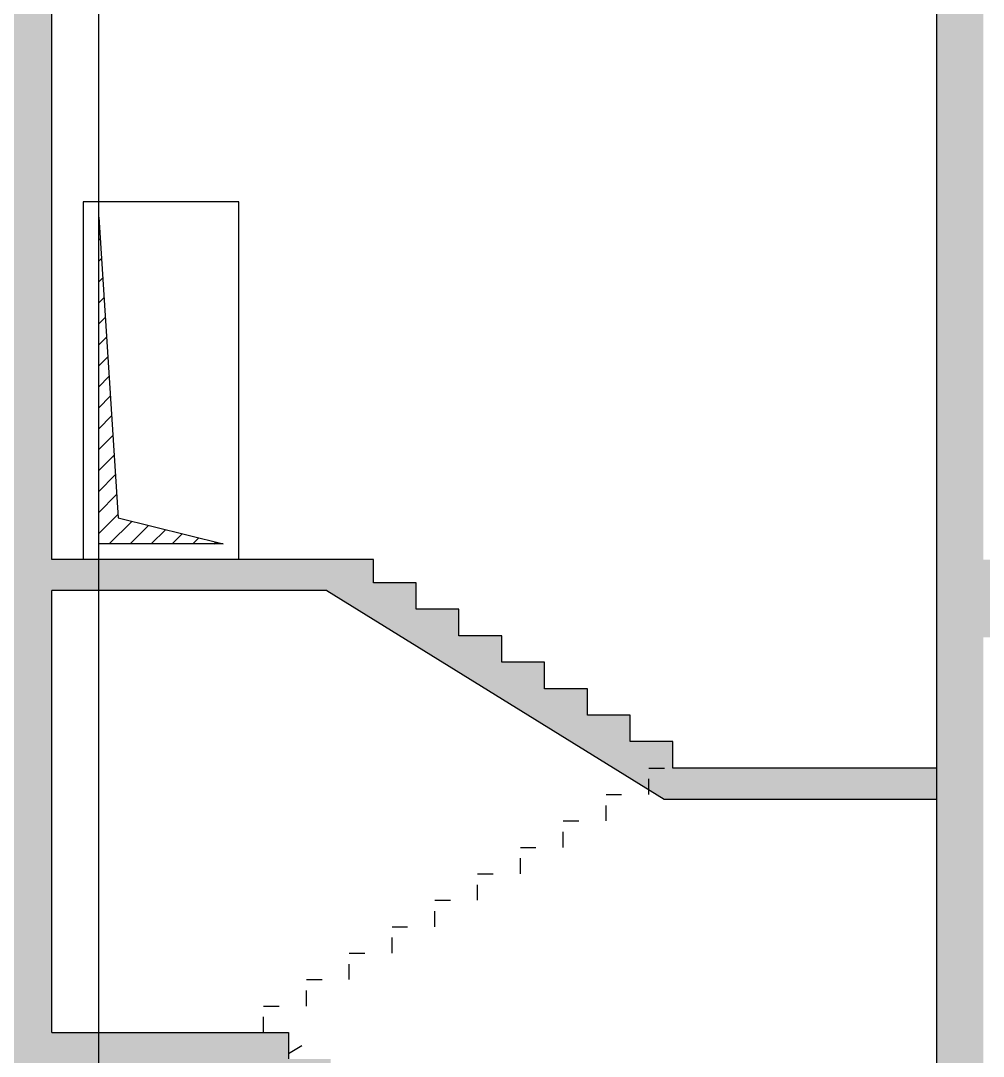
# Model space of a CAD drawing. Header units: millimetres. Extents: x 400392 to 401186, y 4543812 to 4544115.
# Drawn here: x 400712.13 to 400718.32, y 4543921.49 to 4543928.15 of the extents above; entities that cross this region are included whole.
import ezdxf

# ---------------------------------------------------------------- set-up
doc = ezdxf.new("R2010")
doc.units = ezdxf.units.MM
doc.linetypes.add('AKS', pattern=[3, 2.5, -0.25, 0, -0.25])
doc.linetypes.add('Dot', pattern=[4, 0, -4])
for name, color, linetype in [('aks prota', 2, 'AKS'), ('boşluk prota', 2, 'Continuous'), ('boşluk taraması prota', 252, 'Continuous'), ('görünüş prota', 4, 'Continuous'), ('kesit prota', 1, 'Continuous'), ('kesit tarama prota', 252, 'Continuous'), ('kiriş prota', 6, 'Continuous')]:
    doc.layers.add(name, color=color, linetype=linetype)

msp = doc.modelspace()

# ---------------------------------------------------------------- hatches: boundary and pattern name
at = {"layer": 'kesit tarama prota'}
h = msp.add_hatch(color=253, dxfattribs=at)
h.dxf.hatch_style = 1
h.paths.add_polyline_path([(400700.48405, 4543931.78232), (400700.48405, 4543930.78232), (400701.83403, 4543930.78232), (400701.83385, 4543917.02232), (400728.07239, 4543917.02232), (400728.07239, 4543930.78232), (400729.42239, 4543930.78232), (400729.42239, 4543931.78232)])
h.paths.add_polyline_path([(400727.07208, 4543930.79341), (400727.07208, 4543924.69341), (400718.32039, 4543924.68232), (400718.32039, 4543930.78232)], flags=16)
h.paths.add_polyline_path([(400718.02039, 4543930.78232), (400718.02039, 4543918.22232), (400712.33339, 4543918.22232), (400712.33339, 4543921.44232), (400713.51856, 4543921.44232), (400716.26856, 4543919.74232), (400718.02039, 4543919.74232), (400718.02039, 4543919.94232), (400716.32539, 4543919.94232), (400716.32539, 4543920.11232), (400716.05039, 4543920.11232), (400716.05039, 4543920.28232), (400715.77539, 4543920.28232), (400715.77539, 4543920.45232), (400715.50039, 4543920.45232), (400715.50039, 4543920.62232), (400715.22539, 4543920.62232), (400715.22539, 4543920.79232), (400714.95039, 4543920.79232), (400714.95039, 4543920.96232), (400714.67539, 4543920.96232), (400714.67539, 4543921.13232), (400714.40039, 4543921.13232), (400714.40039, 4543921.30232), (400714.12539, 4543921.30232), (400714.12539, 4543921.47232), (400713.85539, 4543921.47232), (400713.85539, 4543921.64232), (400712.33339, 4543921.64232), (400712.33339, 4543924.48232), (400714.10091, 4543924.48232), (400716.26856, 4543923.14232), (400718.02039, 4543923.14232), (400718.02039, 4543923.34232), (400716.32539, 4543923.34232), (400716.32539, 4543923.51232), (400716.05039, 4543923.51232), (400716.05039, 4543923.68232), (400715.77539, 4543923.68232), (400715.77539, 4543923.85232), (400715.50039, 4543923.85232), (400715.50039, 4543924.02232), (400715.22539, 4543924.02232), (400715.22539, 4543924.19232), (400714.95039, 4543924.19232), (400714.95039, 4543924.36232), (400714.67539, 4543924.36232), (400714.67539, 4543924.53232), (400714.40039, 4543924.53232), (400714.40039, 4543924.68232), (400712.33339, 4543924.68232), (400712.33339, 4543930.78232)], flags=16)
h.paths.add_polyline_path([(400727.07208, 4543924.19341), (400727.07208, 4543918.23341), (400718.32039, 4543918.22232), (400718.32039, 4543924.18232)], flags=16)
h.paths.add_polyline_path([(400712.03339, 4543930.78232), (400712.03339, 4543924.68232), (400702.83357, 4543924.68232), (400702.83357, 4543930.78232)], flags=16)
h.paths.add_polyline_path([(400712.03339, 4543924.18232), (400712.03339, 4543918.22232), (400702.83357, 4543918.22232), (400702.83357, 4543924.18232)], flags=16)

# ---------------------------------------------------------------- linework, layer by layer
at = {"layer": 'aks prota', "ltscale": 10}
msp.add_line((400712.63539, 4543914.44498), (400712.63539, 4543934.8028), dxfattribs=at)
at = {"layer": 'boşluk prota', "ltscale": 0.05}
for p, q in [((400712.63539, 4543926.88232), (400712.75973, 4543924.9496)), ((400712.63539, 4543924.78232), (400712.63539, 4543926.88232)), ((400712.75973, 4543924.9496), (400713.43539, 4543924.78232)), ((400713.43539, 4543924.78232), (400712.63539, 4543924.78232))]:
    msp.add_line(p, q, dxfattribs=at)
at = {"layer": 'boşluk taraması prota', "linetype": 'Continuous', "ltscale": 2}
for p, q in [((400712.63539, 4543926.87055), (400712.6361, 4543926.87126)), ((400712.63539, 4543926.73585), (400712.64424, 4543926.7447)), ((400712.63539, 4543926.60114), (400712.65238, 4543926.61814)), ((400712.63539, 4543926.46644), (400712.66052, 4543926.49158)), ((400712.63539, 4543926.33174), (400712.66867, 4543926.36502)), ((400712.63539, 4543926.19703), (400712.67681, 4543926.23846)), ((400712.63539, 4543926.06233), (400712.68495, 4543926.11189)), ((400712.63539, 4543925.92762), (400712.69309, 4543925.98533)), ((400712.63539, 4543925.79292), (400712.70124, 4543925.85877)), ((400712.63539, 4543925.65822), (400712.70938, 4543925.73221)), ((400712.63539, 4543925.52351), (400712.71752, 4543925.60565)), ((400712.63539, 4543925.38881), (400712.72566, 4543925.47909)), ((400712.63539, 4543925.25411), (400712.7338, 4543925.35252)), ((400712.63539, 4543925.1194), (400712.74195, 4543925.22596)), ((400712.63539, 4543924.9847), (400712.75009, 4543925.0994)), ((400712.63539, 4543924.84999), (400712.75823, 4543924.97284)), ((400712.70242, 4543924.78232), (400712.84787, 4543924.92778)), ((400712.83712, 4543924.78232), (400712.95585, 4543924.90105)), ((400712.97182, 4543924.78232), (400713.06382, 4543924.87431)), ((400713.10653, 4543924.78232), (400713.17179, 4543924.84758)), ((400713.24123, 4543924.78232), (400713.27976, 4543924.82085)), ((400713.37594, 4543924.78232), (400713.38773, 4543924.79412))]:
    msp.add_line(p, q, dxfattribs=at)
at = {"layer": 'görünüş prota', "linetype": 'Dot'}
for p, q in [((400716.17039, 4543923.17232), (400716.17039, 4543923.34232)), ((400716.17039, 4543923.34232), (400716.27257, 4543923.34232)), ((400713.85539, 4543921.5061), (400716.50221, 4543923.14232)), ((400715.89539, 4543923.00232), (400715.89539, 4543923.17232)), ((400715.89539, 4543923.17232), (400716.17039, 4543923.17232)), ((400715.62039, 4543922.83232), (400715.62039, 4543923.00232)), ((400715.62039, 4543923.00232), (400715.89539, 4543923.00232)), ((400715.34539, 4543922.66232), (400715.34539, 4543922.83232)), ((400715.34539, 4543922.83232), (400715.62039, 4543922.83232)), ((400715.07039, 4543922.49232), (400715.07039, 4543922.66232)), ((400715.07039, 4543922.66232), (400715.34539, 4543922.66232)), ((400714.79539, 4543922.32232), (400714.79539, 4543922.49232)), ((400714.79539, 4543922.49232), (400715.07039, 4543922.49232)), ((400714.52039, 4543922.15232), (400714.52039, 4543922.32232)), ((400714.52039, 4543922.32232), (400714.79539, 4543922.32232)), ((400714.24539, 4543921.98232), (400714.24539, 4543922.15232)), ((400714.24539, 4543922.15232), (400714.52039, 4543922.15232)), ((400713.97039, 4543921.81232), (400713.97039, 4543921.98232)), ((400713.97039, 4543921.98232), (400714.24539, 4543921.98232)), ((400713.69539, 4543921.64232), (400713.69539, 4543921.81232)), ((400713.69539, 4543921.81232), (400713.97039, 4543921.81232))]:
    msp.add_line(p, q, dxfattribs=at)
at = {"layer": 'kesit prota'}
for p, q in [((400712.33339, 4543924.68232), (400712.33339, 4543930.78232)), ((400718.02039, 4543918.22232), (400718.02039, 4543930.78232)), ((400714.40039, 4543924.68232), (400712.33339, 4543924.68232)), ((400714.40039, 4543924.53232), (400714.40039, 4543924.68232)), ((400714.67539, 4543924.53232), (400714.40039, 4543924.53232)), ((400714.67539, 4543924.36232), (400714.67539, 4543924.53232)), ((400714.10091, 4543924.48232), (400712.33339, 4543924.48232)), ((400712.33339, 4543921.64232), (400712.33339, 4543924.48232)), ((400714.10091, 4543924.48232), (400716.26856, 4543923.14232)), ((400714.95039, 4543924.36232), (400714.67539, 4543924.36232)), ((400714.95039, 4543924.19232), (400714.95039, 4543924.36232)), ((400715.22539, 4543924.19232), (400714.95039, 4543924.19232)), ((400715.22539, 4543924.02232), (400715.22539, 4543924.19232)), ((400715.50039, 4543924.02232), (400715.22539, 4543924.02232)), ((400715.50039, 4543923.85232), (400715.50039, 4543924.02232)), ((400715.77539, 4543923.85232), (400715.50039, 4543923.85232)), ((400715.77539, 4543923.68232), (400715.77539, 4543923.85232)), ((400716.05039, 4543923.68232), (400715.77539, 4543923.68232)), ((400716.05039, 4543923.51232), (400716.05039, 4543923.68232)), ((400716.32539, 4543923.51232), (400716.05039, 4543923.51232)), ((400716.32539, 4543923.34232), (400716.32539, 4543923.51232)), ((400718.02239, 4543923.34232), (400716.32539, 4543923.34232)), ((400716.26856, 4543923.14232), (400718.02039, 4543923.14232)), ((400712.33339, 4543921.64232), (400713.85539, 4543921.64232)), ((400713.85539, 4543921.64232), (400713.85539, 4543921.47232))]:
    msp.add_line(p, q, dxfattribs=at)
at = {"layer": 'kiriş prota'}
for p, q in [((400713.53539, 4543926.98232), (400712.53539, 4543926.98232)), ((400712.53539, 4543926.98232), (400712.53539, 4543924.68232)), ((400713.53539, 4543924.68232), (400713.53539, 4543926.98232))]:
    msp.add_line(p, q, dxfattribs=at)

doc.saveas('drawing.dxf')
